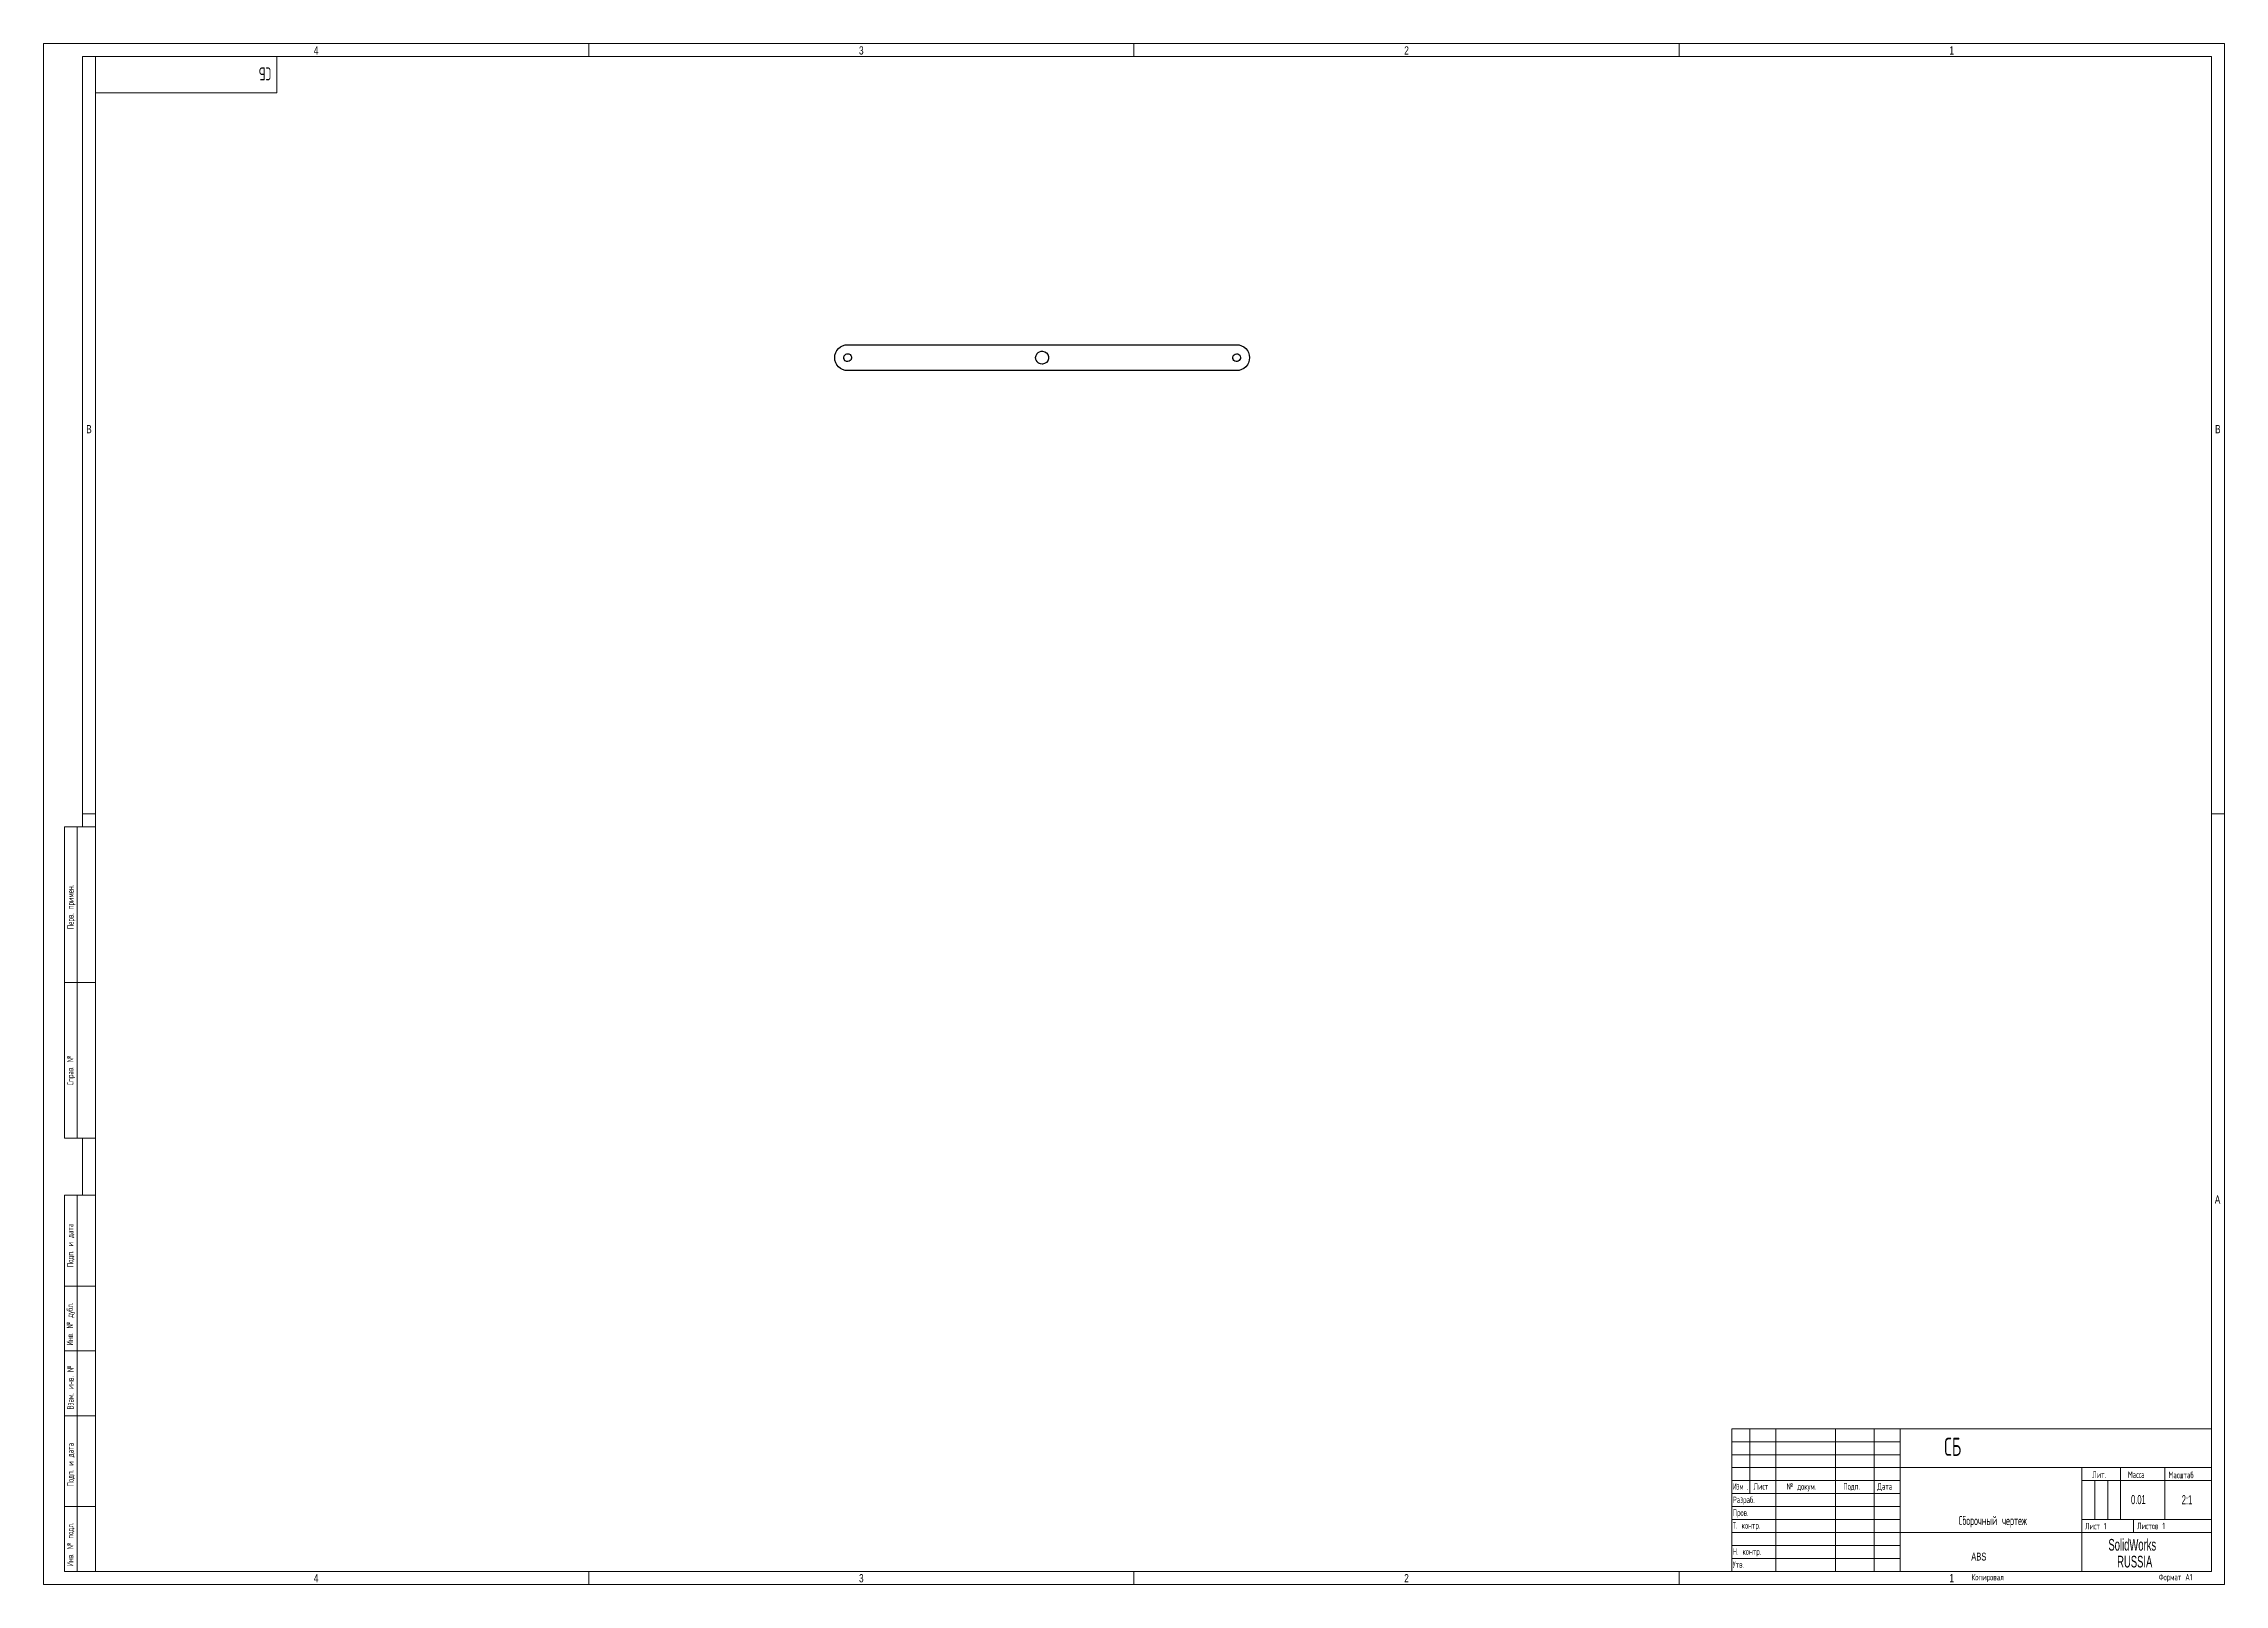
# Model space of a CAD drawing. Header units: millimetres. Extents: x 0 to 841, y 0 to 594.
import ezdxf

# ---------------------------------------------------------------- set-up
doc = ezdxf.new("R2010")
doc.units = ezdxf.units.MM
doc.layers.add('обводка', color=1, linetype='Continuous')
doc.layers.add('ОСЕВЫЕ', color=7, linetype='Continuous')
doc.styles.add('SLDTEXTSTYLE0', font='TXT', dxfattribs={"width": 0.605})
doc.styles.add('SLDTEXTSTYLE1', font='TXT', dxfattribs={"width": 0.605, "bigfont": 'bigfont'})
doc.styles.add('SLDTEXTSTYLE2', font='TXT', dxfattribs={"width": 0.567853, "bigfont": 'bigfont'})
doc.styles.add('SLDTEXTSTYLE3', font='TXT', dxfattribs={"width": 0.567853})
doc.styles.add('SLDTEXTSTYLE4', font='TXT', dxfattribs={"width": 0.75})

# ---------------------------------------------------------------- blocks, each defined once
blk = doc.blocks.new('SW_NOTE_0')
at = {"color": 0, "linetype": 'Continuous', "lineweight": 0, "attachment_point": 1}
for s, insert, char_height, style in [('Изм', (0, 3.22), 2.5, 'SLDTEXTSTYLE2'), ('.', (5.56, 2.32), 1.59, 'SLDTEXTSTYLE3')]:
    blk.add_mtext(s, dxfattribs=dict(at, insert=insert, char_height=char_height, style=style))
blk = doc.blocks.new('SW_NOTE_1')
at = {"color": 0, "linetype": 'Continuous', "lineweight": 0, "char_height": 4.5, "attachment_point": 1, "style": 'SLDTEXTSTYLE0'}
for s, insert in [('SolidWorks', (0, 5.8)), ('RUSSIA', (3.38, -0.7))]:
    blk.add_mtext(s, dxfattribs=dict(at, insert=insert))

msp = doc.modelspace()

# ---------------------------------------------------------------- linework, layer by layer
at = {"color": 7, "linetype": 'Continuous', "lineweight": 15}
for p, q in [((20, 589), (20, 5)), ((836, 589), (20, 589)), ((20, 589), (20, 5)), ((90, 575), (90, 589)), ((836, 5), (836, 589)), ((20, 575), (90, 575)), ((310.07, 477.93), (460.07, 477.93)), ((310.07, 467.93), (460.07, 467.93)), ((8, 172), (8, 292)), ((20, 292), (8, 292)), ((8, 172), (8, 292)), ((13, 172), (13, 292)), ((13, 172), (13, 292)), ((8, 232), (20, 232)), ((20, 232), (8, 232)), ((8, 172), (20, 172)), ((8, 5), (8, 150)), ((8, 150), (20, 150)), ((13, 5), (13, 150)), ((20, 115), (8, 115)), ((20, 90), (8, 90)), ((20, 65), (8, 65)), ((651, 60), (836, 60)), ((651, 60), (651, 5)), ((658, 35), (658, 60)), ((668, 60), (668, 5)), ((691, 60), (691, 5)), ((706, 60), (706, 5)), ((716, 60), (716, 5)), ((716, 45), (836, 45)), ((786, 45), (786, 5)), ((801, 45), (801, 25)), ((818, 45), (818, 25)), ((651, 40), (716, 40)), ((651, 35), (716, 35)), ((786, 40), (836, 40)), ((8, 30), (20, 30)), ((716, 20), (836, 20)), ((786, 25), (836, 25)), ((806, 25), (806, 20)), ((8, 5), (20, 5)), ((20, 5), (836, 5))]:
    msp.add_line(p, q, dxfattribs=at)
at = {"color": 7, "linetype": 'Continuous', "lineweight": 0}
for p, q in [((651, 55), (716, 55)), ((651, 50), (716, 50)), ((651, 45), (716, 45)), ((791, 40), (791, 25)), ((796, 40), (796, 25)), ((651, 30), (716, 30)), ((651, 25), (716, 25)), ((651, 20), (716, 20)), ((651, 15), (716, 15)), ((651, 10), (716, 10))]:
    msp.add_line(p, q, dxfattribs=at)
at = {"color": 7, "linetype": 'Continuous', "lineweight": 15}
for centre, radius in [((310.07, 472.93), 1.5), ((385.07, 472.93), 2.5), ((460.07, 472.93), 1.5)]:
    msp.add_circle(centre, radius, dxfattribs=at)
for centre, start, end in [((310.07, 472.93), 90, 270), ((460.07, 472.93), 270, 90)]:
    msp.add_arc(centre, 5, start, end, dxfattribs=at)
at = {"layer": 'обводка'}
for points in [[(316.19, 477.93), (460.07, 477.93, -1), (460.07, 467.93), (310.07, 467.93, -1), (310.07, 477.93), (317.88, 477.93)], [(310, 474.43, -6.123306), (309.11, 474.08, -0.232949), (310.4, 474.4, -0.774508)], [(385.27, 475.42, -4.053223), (383.13, 474.51, -0.246717), (385.27, 475.42, -0.409098)], [(460.12, 474.43, -2.479682), (458.58, 473.03, -0.403278), (460.12, 474.43, -0.624178)]]:
    msp.add_lwpolyline(points, format="xyb", dxfattribs=at)
at = {"layer": 'ОСЕВЫЕ', "lineweight": 0}
for p, q in [((0, 594), (841, 594)), ((0, 594), (0, 0)), ((841, 594), (841, 0)), ((0, 0), (841, 0))]:
    msp.add_line(p, q, dxfattribs=at)
at = {"layer": 'ОСЕВЫЕ', "lineweight": 15}
for p, q in [((20, 589), (15, 589)), ((15, 589), (15, 292)), ((210.25, 594), (210.25, 589)), ((420.5, 594), (420.5, 589)), ((630.75, 594), (630.75, 589)), ((20, 297), (15, 297)), ((841, 297), (836, 297)), ((15, 150), (15, 172)), ((210.25, 5), (210.25, 0)), ((420.5, 5), (420.5, 0)), ((630.75, 5), (630.75, 0))]:
    msp.add_line(p, q, dxfattribs=at)

# ---------------------------------------------------------------- block references
at = {"color": 7, "linetype": 'Continuous', "lineweight": 0}
for name, p in [('SW_NOTE_0', (651.39, 35.81)), ('SW_NOTE_1', (796.27, 11.72))]:
    msp.add_blockref(name, p, dxfattribs=at)

# ---------------------------------------------------------------- texts
for s, insert, char_height, attachment_point, style in [('4', (105.09, 592.96), 3.17, 2, 'SLDTEXTSTYLE4'), ('3', (315.34, 592.96), 3.17, 2, 'SLDTEXTSTYLE4'), ('2', (525.59, 592.96), 3.17, 2, 'SLDTEXTSTYLE4'), ('1', (735.84, 592.96), 3.17, 2, 'SLDTEXTSTYLE4'), ('B', (17.48, 446.96), 3.17, 2, 'SLDTEXTSTYLE4'), ('B', (838.48, 446.96), 3.17, 2, 'SLDTEXTSTYLE4'), ('A', (838.37, 149.96), 3.17, 2, 'SLDTEXTSTYLE4'), ('СБ', (732.95, 56.55), 7, 1, 'SLDTEXTSTYLE1'), ('Лит.', (790.05, 43.53), 2.5, 1, 'SLDTEXTSTYLE1'), ('Масса', (803.8, 43.53), 2.5, 1, 'SLDTEXTSTYLE1'), ('Масштаб', (819.46, 43.43), 2.5, 1, 'SLDTEXTSTYLE1'), ('Разраб.', (651.4, 33.85), 2.5, 1, 'SLDTEXTSTYLE1'), ('Лист', (659.43, 39.03), 2.5, 1, 'SLDTEXTSTYLE1'), ('№ докум.', (672.14, 39.01), 2.5, 1, 'SLDTEXTSTYLE1'), ('Подп.', (694.04, 39.03), 2.5, 1, 'SLDTEXTSTYLE1'), ('Дата', (707.21, 39.03), 2.5, 1, 'SLDTEXTSTYLE1'), ('0.01', (804.99, 34.43), 3.5, 1, 'SLDTEXTSTYLE0'), ('2:1', (826.59, 34.38), 3.5, 2, 'SLDTEXTSTYLE0'), ('Пров.', (651.39, 28.89), 2.5, 1, 'SLDTEXTSTYLE1'), ('Сборочный чертеж', (751.64, 26.36), 3.5, 2, 'SLDTEXTSTYLE1'), ('Т. контр.', (651.38, 23.98), 2.5, 1, 'SLDTEXTSTYLE1'), ('Лист 1', (787.28, 23.72), 2.5, 1, 'SLDTEXTSTYLE1'), ('Листов 1', (807.34, 23.77), 2.5, 1, 'SLDTEXTSTYLE1'), ('Утв.', (651.37, 8.89), 2.5, 1, 'SLDTEXTSTYLE1'), ('Н. контр.', (651.38, 13.91), 2.5, 1, 'SLDTEXTSTYLE1'), ('ABS', (743.39, 12.2), 3, 1, 'SLDTEXTSTYLE0'), ('4', (105.09, 3.96), 3.17, 2, 'SLDTEXTSTYLE4'), ('3', (315.34, 3.96), 3.17, 2, 'SLDTEXTSTYLE4'), ('2', (525.59, 3.96), 3.17, 2, 'SLDTEXTSTYLE4'), ('1', (735.84, 3.96), 3.17, 2, 'SLDTEXTSTYLE4'), ('Копировал', (743.5, 4.03), 2.5, 1, 'SLDTEXTSTYLE1'), ('Формат А1', (815.67, 4.05), 2.5, 1, 'SLDTEXTSTYLE1')]:
    msp.add_mtext(s, dxfattribs=dict(at, insert=insert, char_height=char_height, attachment_point=attachment_point, style=style))
at = {"color": 7, "linetype": 'Continuous', "lineweight": 0, "attachment_point": 1, "style": 'SLDTEXTSTYLE1'}
for s, insert, char_height, rotation in [('СБ', (87.72, 579.83), 5, 180), ('Перв. примен.', (9.09, 252.6), 2.5, 90), ('Справ. №', (9, 192.45), 2.5, 90), ('Подп. и дата', (8.99, 122.3), 2.5, 90), ('Инв. № дубл.', (8.89, 92.12), 2.5, 90), ('Взам. инв. №', (9.08, 67.4), 2.5, 90), ('Подп. и дата', (9.09, 37.79), 2.5, 90), ('Инв. № подл.', (9.01, 6.96), 2.5, 90)]:
    msp.add_mtext(s, dxfattribs=dict(at, insert=insert, char_height=char_height, rotation=rotation))

doc.saveas('drawing.dxf')
